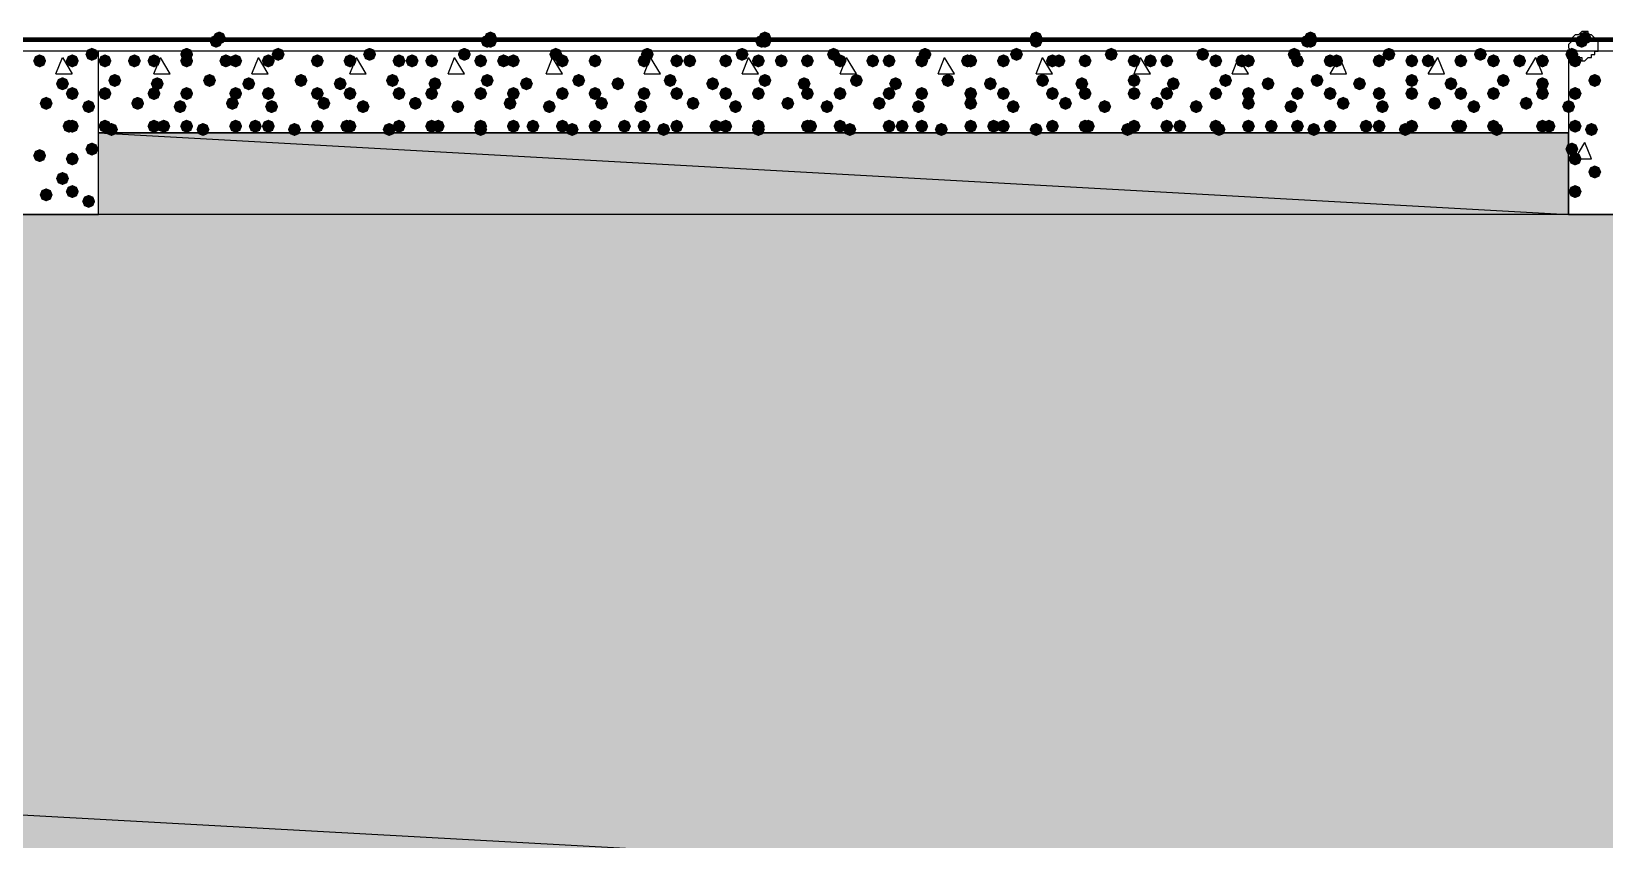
# Model space of a CAD drawing. Header units: millimetres. Extents: x 0 to 420, y 0 to 297.
# Drawn here: x 174.86 to 195.24, y 217.71 to 228.18 of the extents above; entities that cross this region are included whole.
import ezdxf

# ---------------------------------------------------------------- set-up
doc = ezdxf.new("R2010")
doc.units = ezdxf.units.MM
doc.layers.get('0').update_dxf_attribs({"linetype": 'CONTINUOUS'})

msp = doc.modelspace()

# ---------------------------------------------------------------- hatches: boundary and pattern name
at = {"true_color": 0x0000fe}
for points in [[(177.334333, 228.049667), (177.309463, 227.989871), (177.249667, 227.965), (177.189871, 227.989871), (177.165, 228.049667), (177.189871, 228.109462), (177.249667, 228.134333), (177.309462, 228.109463)], [(177.334333, 228.049667), (177.309463, 227.989871), (177.249667, 227.965), (177.189871, 227.989871), (177.165, 228.049667), (177.189871, 228.109462), (177.249667, 228.134333), (177.309462, 228.109463)], [(177.334333, 228.049667), (177.309463, 227.989871), (177.249667, 227.965), (177.189871, 227.989871), (177.165, 228.049667), (177.189871, 228.109462), (177.249667, 228.134333), (177.309462, 228.109463)], [(177.376667, 228.092), (177.351796, 228.032204), (177.292, 228.007333), (177.232204, 228.032204), (177.207333, 228.092), (177.232204, 228.151796), (177.292, 228.176667), (177.351796, 228.151796)], [(180.848, 228.049667), (180.823129, 227.989871), (180.763333, 227.965), (180.703537, 227.989871), (180.678667, 228.049667), (180.703537, 228.109462), (180.763333, 228.134333), (180.823129, 228.109463)], [(180.890333, 228.092), (180.865462, 228.032204), (180.805667, 228.007333), (180.745871, 228.032204), (180.721, 228.092), (180.745871, 228.151796), (180.805667, 228.176667), (180.865462, 228.151796)], [(180.890333, 228.049667), (180.865462, 227.989871), (180.805667, 227.965), (180.745871, 227.989871), (180.721, 228.049667), (180.745871, 228.109462), (180.805667, 228.134333), (180.865462, 228.109463)], [(180.890333, 228.049667), (180.865462, 227.989871), (180.805667, 227.965), (180.745871, 227.989871), (180.721, 228.049667), (180.745871, 228.109462), (180.805667, 228.134333), (180.865462, 228.109463)], [(184.404, 228.049667), (184.379129, 227.989871), (184.319333, 227.965), (184.259538, 227.989871), (184.234667, 228.049667), (184.259537, 228.109462), (184.319333, 228.134333), (184.379129, 228.109463)], [(184.404, 228.049667), (184.379129, 227.989871), (184.319333, 227.965), (184.259538, 227.989871), (184.234667, 228.049667), (184.259537, 228.109462), (184.319333, 228.134333), (184.379129, 228.109463)], [(184.446333, 228.092), (184.421462, 228.032204), (184.361667, 228.007333), (184.301871, 228.032204), (184.277, 228.092), (184.301871, 228.151796), (184.361667, 228.176667), (184.421462, 228.151796)], [(184.446333, 228.049667), (184.421462, 227.989871), (184.361667, 227.965), (184.301871, 227.989871), (184.277, 228.049667), (184.301871, 228.109462), (184.361667, 228.134333), (184.421462, 228.109463)], [(187.96, 228.092), (187.935129, 228.032204), (187.875333, 228.007333), (187.815538, 228.032204), (187.790667, 228.092), (187.815537, 228.151796), (187.875333, 228.176667), (187.935129, 228.151796)], [(187.96, 228.049667), (187.935129, 227.989871), (187.875333, 227.965), (187.815538, 227.989871), (187.790667, 228.049667), (187.815537, 228.109462), (187.875333, 228.134333), (187.935129, 228.109463)], [(187.96, 228.049667), (187.935129, 227.989871), (187.875333, 227.965), (187.815538, 227.989871), (187.790667, 228.049667), (187.815537, 228.109462), (187.875333, 228.134333), (187.935129, 228.109463)], [(187.96, 228.049667), (187.935129, 227.989871), (187.875333, 227.965), (187.815538, 227.989871), (187.790667, 228.049667), (187.815537, 228.109462), (187.875333, 228.134333), (187.935129, 228.109463)], [(191.473667, 228.049667), (191.448796, 227.989871), (191.389, 227.965), (191.329204, 227.989871), (191.304333, 228.049667), (191.329204, 228.109462), (191.389, 228.134333), (191.448796, 228.109463)], [(191.473667, 228.049667), (191.448796, 227.989871), (191.389, 227.965), (191.329204, 227.989871), (191.304333, 228.049667), (191.329204, 228.109462), (191.389, 228.134333), (191.448796, 228.109463)], [(191.516, 228.092), (191.491129, 228.032204), (191.431333, 228.007333), (191.371538, 228.032204), (191.346667, 228.092), (191.371537, 228.151796), (191.431333, 228.176667), (191.491129, 228.151796)], [(191.516, 228.049667), (191.491129, 227.989871), (191.431333, 227.965), (191.371538, 227.989871), (191.346667, 228.049667), (191.371537, 228.109462), (191.431333, 228.134333), (191.491129, 228.109463)], [(195.029667, 228.049667), (195.004796, 227.989871), (194.945, 227.965), (194.885204, 227.989871), (194.860333, 228.049667), (194.885204, 228.109462), (194.945, 228.134333), (195.004796, 228.109463)], [(195.029667, 228.049667), (195.004796, 227.989871), (194.945, 227.965), (194.885204, 227.989871), (194.860333, 228.049667), (194.885204, 228.109462), (194.945, 228.134333), (195.004796, 228.109463)], [(195.029667, 228.049667), (195.004796, 227.989871), (194.945, 227.965), (194.885204, 227.989871), (194.860333, 228.049667), (194.885204, 228.109462), (194.945, 228.134333), (195.004796, 228.109463)], [(195.072, 228.092), (195.047129, 228.032204), (194.987333, 228.007333), (194.927538, 228.032204), (194.902667, 228.092), (194.927537, 228.151796), (194.987333, 228.176667), (195.047129, 228.151796)]]:
    msp.add_hatch(color=0, dxfattribs=at).paths.add_polyline_path(points, flags=0)
at = {"true_color": 0x000007}
h = msp.add_hatch(color=0, dxfattribs=at)
h.paths.add_polyline_path([(32.215667, 228.049667), (380.661333, 228.049667)], flags=0)
h.paths.add_polyline_path([(380.661333, 228.049667), (32.215667, 228.049667)], flags=0)
for points in [[(175.725667, 227.880333), (175.700796, 227.820537), (175.641, 227.795667), (175.581204, 227.820537), (175.556333, 227.880333), (175.581204, 227.940129), (175.641, 227.965), (175.700796, 227.940129)], [(194.902667, 227.880333), (194.877796, 227.820537), (194.818, 227.795667), (194.758204, 227.820537), (194.733333, 227.880333), (194.758204, 227.940129), (194.818, 227.965), (194.877796, 227.940129)], [(175.048333, 227.795667), (175.023462, 227.735871), (174.963667, 227.711), (174.903871, 227.735871), (174.879, 227.795667), (174.903871, 227.855462), (174.963667, 227.880333), (175.023462, 227.855463)], [(175.471667, 227.795667), (175.446796, 227.735871), (175.387, 227.711), (175.327204, 227.735871), (175.302333, 227.795667), (175.327204, 227.855462), (175.387, 227.880333), (175.446796, 227.855463)], [(194.945, 227.795667), (194.920129, 227.735871), (194.860333, 227.711), (194.800538, 227.735871), (194.775667, 227.795667), (194.800537, 227.855462), (194.860333, 227.880333), (194.920129, 227.855463)], [(175.344667, 227.499333), (175.319796, 227.439537), (175.26, 227.414667), (175.200204, 227.439537), (175.175333, 227.499333), (175.200204, 227.559129), (175.26, 227.584), (175.319796, 227.559129)], [(195.199, 227.541667), (195.174129, 227.481871), (195.114333, 227.457), (195.054538, 227.481871), (195.029667, 227.541667), (195.054537, 227.601462), (195.114333, 227.626333), (195.174129, 227.601463)], [(175.133, 227.245333), (175.108129, 227.185537), (175.048333, 227.160667), (174.988538, 227.185537), (174.963667, 227.245333), (174.988537, 227.305129), (175.048333, 227.33), (175.108129, 227.305129)], [(175.471667, 227.372333), (175.446796, 227.312537), (175.387, 227.287667), (175.327204, 227.312537), (175.302333, 227.372333), (175.327204, 227.432129), (175.387, 227.457), (175.446796, 227.432129)], [(175.683333, 227.203), (175.658462, 227.143204), (175.598667, 227.118333), (175.538871, 227.143204), (175.514, 227.203), (175.538871, 227.262796), (175.598667, 227.287667), (175.658462, 227.262796)], [(194.945, 227.372333), (194.920129, 227.312537), (194.860333, 227.287667), (194.800538, 227.312537), (194.775667, 227.372333), (194.800537, 227.432129), (194.860333, 227.457), (194.920129, 227.432129)], [(175.429333, 226.949), (175.404462, 226.889204), (175.344667, 226.864333), (175.284871, 226.889204), (175.26, 226.949), (175.284871, 227.008796), (175.344667, 227.033667), (175.404462, 227.008796)], [(175.471667, 226.949), (175.446796, 226.889204), (175.387, 226.864333), (175.327204, 226.889204), (175.302333, 226.949), (175.327204, 227.008796), (175.387, 227.033667), (175.446796, 227.008796)], [(194.945, 226.949), (194.920129, 226.889204), (194.860333, 226.864333), (194.800538, 226.889204), (194.775667, 226.949), (194.800537, 227.008796), (194.860333, 227.033667), (194.920129, 227.008796)], [(195.156667, 226.906667), (195.131796, 226.846871), (195.072, 226.822), (195.012204, 226.846871), (194.987333, 226.906667), (195.012204, 226.966462), (195.072, 226.991333), (195.131796, 226.966463)], [(175.725667, 226.652667), (175.700796, 226.592871), (175.641, 226.568), (175.581204, 226.592871), (175.556333, 226.652667), (175.581204, 226.712462), (175.641, 226.737333), (175.700796, 226.712463)], [(194.902667, 226.652667), (194.877796, 226.592871), (194.818, 226.568), (194.758204, 226.592871), (194.733333, 226.652667), (194.758204, 226.712462), (194.818, 226.737333), (194.877796, 226.712463)], [(175.048333, 226.568), (175.023462, 226.508204), (174.963667, 226.483333), (174.903871, 226.508204), (174.879, 226.568), (174.903871, 226.627796), (174.963667, 226.652667), (175.023462, 226.627796)], [(175.471667, 226.525667), (175.446796, 226.465871), (175.387, 226.441), (175.327204, 226.465871), (175.302333, 226.525667), (175.327204, 226.585462), (175.387, 226.610333), (175.446796, 226.585463)], [(194.945, 226.525667), (194.920129, 226.465871), (194.860333, 226.441), (194.800538, 226.465871), (194.775667, 226.525667), (194.800537, 226.585462), (194.860333, 226.610333), (194.920129, 226.585463)], [(175.344667, 226.271667), (175.319796, 226.211871), (175.26, 226.187), (175.200204, 226.211871), (175.175333, 226.271667), (175.200204, 226.331462), (175.26, 226.356333), (175.319796, 226.331463)], [(195.199, 226.356333), (195.174129, 226.296537), (195.114333, 226.271667), (195.054538, 226.296537), (195.029667, 226.356333), (195.054537, 226.416129), (195.114333, 226.441), (195.174129, 226.416129)], [(175.133, 226.06), (175.108129, 226.000204), (175.048333, 225.975333), (174.988538, 226.000204), (174.963667, 226.06), (174.988537, 226.119796), (175.048333, 226.144667), (175.108129, 226.119796)], [(175.471667, 226.102333), (175.446796, 226.042537), (175.387, 226.017667), (175.327204, 226.042537), (175.302333, 226.102333), (175.327204, 226.162129), (175.387, 226.187), (175.446796, 226.162129)], [(175.683333, 225.975333), (175.658462, 225.915537), (175.598667, 225.890667), (175.538871, 225.915537), (175.514, 225.975333), (175.538871, 226.035129), (175.598667, 226.06), (175.658462, 226.035129)], [(194.945, 226.102333), (194.920129, 226.042537), (194.860333, 226.017667), (194.800538, 226.042537), (194.775667, 226.102333), (194.800537, 226.162129), (194.860333, 226.187), (194.920129, 226.162129)]]:
    msp.add_hatch(color=0, dxfattribs=at).paths.add_polyline_path(points, flags=0)
at = {"true_color": 0x000008}
for points in [[(176.953333, 227.880333), (176.928462, 227.820537), (176.868667, 227.795667), (176.808871, 227.820537), (176.784, 227.880333), (176.808871, 227.940129), (176.868667, 227.965), (176.928462, 227.940129)], [(178.138667, 227.880333), (178.113796, 227.820537), (178.054, 227.795667), (177.994204, 227.820537), (177.969333, 227.880333), (177.994204, 227.940129), (178.054, 227.965), (178.113796, 227.940129)], [(179.324, 227.880333), (179.299129, 227.820537), (179.239333, 227.795667), (179.179538, 227.820537), (179.154667, 227.880333), (179.179537, 227.940129), (179.239333, 227.965), (179.299129, 227.940129)], [(180.551667, 227.880333), (180.526796, 227.820537), (180.467, 227.795667), (180.407204, 227.820537), (180.382333, 227.880333), (180.407204, 227.940129), (180.467, 227.965), (180.526796, 227.940129)], [(181.737, 227.880333), (181.712129, 227.820537), (181.652333, 227.795667), (181.592537, 227.820537), (181.567667, 227.880333), (181.592537, 227.940129), (181.652333, 227.965), (181.712129, 227.940129)], [(182.922333, 227.880333), (182.897462, 227.820537), (182.837667, 227.795667), (182.777871, 227.820537), (182.753, 227.880333), (182.777871, 227.940129), (182.837667, 227.965), (182.897462, 227.940129)], [(184.15, 227.880333), (184.125129, 227.820537), (184.065333, 227.795667), (184.005538, 227.820537), (183.980667, 227.880333), (184.005537, 227.940129), (184.065333, 227.965), (184.125129, 227.940129)], [(185.335333, 227.880333), (185.310462, 227.820537), (185.250667, 227.795667), (185.190871, 227.820537), (185.166, 227.880333), (185.190871, 227.940129), (185.250667, 227.965), (185.310462, 227.940129)], [(186.520667, 227.880333), (186.495796, 227.820537), (186.436, 227.795667), (186.376204, 227.820537), (186.351333, 227.880333), (186.376204, 227.940129), (186.436, 227.965), (186.495796, 227.940129)], [(187.706, 227.880333), (187.681129, 227.820537), (187.621333, 227.795667), (187.561538, 227.820537), (187.536667, 227.880333), (187.561537, 227.940129), (187.621333, 227.965), (187.681129, 227.940129)], [(188.933667, 227.880333), (188.908796, 227.820537), (188.849, 227.795667), (188.789204, 227.820537), (188.764333, 227.880333), (188.789204, 227.940129), (188.849, 227.965), (188.908796, 227.940129)], [(190.119, 227.880333), (190.094129, 227.820537), (190.034333, 227.795667), (189.974538, 227.820537), (189.949667, 227.880333), (189.974537, 227.940129), (190.034333, 227.965), (190.094129, 227.940129)], [(191.304333, 227.880333), (191.279462, 227.820537), (191.219667, 227.795667), (191.159871, 227.820537), (191.135, 227.880333), (191.159871, 227.940129), (191.219667, 227.965), (191.279462, 227.940129)], [(192.532, 227.880333), (192.507129, 227.820537), (192.447333, 227.795667), (192.387538, 227.820537), (192.362667, 227.880333), (192.387537, 227.940129), (192.447333, 227.965), (192.507129, 227.940129)], [(193.717333, 227.880333), (193.692462, 227.820537), (193.632667, 227.795667), (193.572871, 227.820537), (193.548, 227.880333), (193.572871, 227.940129), (193.632667, 227.965), (193.692462, 227.940129)], [(175.895, 227.795667), (175.870129, 227.735871), (175.810333, 227.711), (175.750538, 227.735871), (175.725667, 227.795667), (175.750537, 227.855462), (175.810333, 227.880333), (175.870129, 227.855463)], [(176.276, 227.795667), (176.251129, 227.735871), (176.191333, 227.711), (176.131538, 227.735871), (176.106667, 227.795667), (176.131537, 227.855462), (176.191333, 227.880333), (176.251129, 227.855463)], [(176.53, 227.795667), (176.505129, 227.735871), (176.445333, 227.711), (176.385538, 227.735871), (176.360667, 227.795667), (176.385537, 227.855462), (176.445333, 227.880333), (176.505129, 227.855463)], [(176.953333, 227.795667), (176.928462, 227.735871), (176.868667, 227.711), (176.808871, 227.735871), (176.784, 227.795667), (176.808871, 227.855462), (176.868667, 227.880333), (176.928462, 227.855463)], [(177.461333, 227.795667), (177.436462, 227.735871), (177.376667, 227.711), (177.316871, 227.735871), (177.292, 227.795667), (177.316871, 227.855462), (177.376667, 227.880333), (177.436462, 227.855463)], [(177.588333, 227.795667), (177.563463, 227.735871), (177.503667, 227.711), (177.443871, 227.735871), (177.419, 227.795667), (177.443871, 227.855462), (177.503667, 227.880333), (177.563462, 227.855463)], [(178.011667, 227.795667), (177.986796, 227.735871), (177.927, 227.711), (177.867204, 227.735871), (177.842333, 227.795667), (177.867204, 227.855462), (177.927, 227.880333), (177.986796, 227.855463)], [(178.646667, 227.795667), (178.621796, 227.735871), (178.562, 227.711), (178.502204, 227.735871), (178.477333, 227.795667), (178.502204, 227.855462), (178.562, 227.880333), (178.621796, 227.855463)], [(178.646667, 227.795667), (178.621796, 227.735871), (178.562, 227.711), (178.502204, 227.735871), (178.477333, 227.795667), (178.502204, 227.855462), (178.562, 227.880333), (178.621796, 227.855463)], [(179.07, 227.795667), (179.045129, 227.735871), (178.985333, 227.711), (178.925538, 227.735871), (178.900667, 227.795667), (178.925537, 227.855462), (178.985333, 227.880333), (179.045129, 227.855463)], [(179.705, 227.795667), (179.680129, 227.735871), (179.620333, 227.711), (179.560538, 227.735871), (179.535667, 227.795667), (179.560537, 227.855462), (179.620333, 227.880333), (179.680129, 227.855463)], [(179.874333, 227.795667), (179.849463, 227.735871), (179.789667, 227.711), (179.729871, 227.735871), (179.705, 227.795667), (179.729871, 227.855462), (179.789667, 227.880333), (179.849462, 227.855463)], [(180.128333, 227.795667), (180.103462, 227.735871), (180.043667, 227.711), (179.983871, 227.735871), (179.959, 227.795667), (179.983871, 227.855462), (180.043667, 227.880333), (180.103462, 227.855463)], [(180.763333, 227.795667), (180.738463, 227.735871), (180.678667, 227.711), (180.618871, 227.735871), (180.594, 227.795667), (180.618871, 227.855462), (180.678667, 227.880333), (180.738462, 227.855463)], [(181.059667, 227.795667), (181.034796, 227.735871), (180.975, 227.711), (180.915204, 227.735871), (180.890333, 227.795667), (180.915204, 227.855462), (180.975, 227.880333), (181.034796, 227.855463)], [(181.186667, 227.795667), (181.161796, 227.735871), (181.102, 227.711), (181.042204, 227.735871), (181.017333, 227.795667), (181.042204, 227.855462), (181.102, 227.880333), (181.161796, 227.855463)], [(181.821667, 227.795667), (181.796796, 227.735871), (181.737, 227.711), (181.677204, 227.735871), (181.652333, 227.795667), (181.677204, 227.855462), (181.737, 227.880333), (181.796796, 227.855463)], [(182.245, 227.795667), (182.220129, 227.735871), (182.160333, 227.711), (182.100538, 227.735871), (182.075667, 227.795667), (182.100537, 227.855462), (182.160333, 227.880333), (182.220129, 227.855463)], [(182.245, 227.795667), (182.220129, 227.735871), (182.160333, 227.711), (182.100538, 227.735871), (182.075667, 227.795667), (182.100537, 227.855462), (182.160333, 227.880333), (182.220129, 227.855463)], [(182.88, 227.795667), (182.855129, 227.735871), (182.795333, 227.711), (182.735538, 227.735871), (182.710667, 227.795667), (182.735537, 227.855462), (182.795333, 227.880333), (182.855129, 227.855463)], [(183.303333, 227.795667), (183.278462, 227.735871), (183.218667, 227.711), (183.158871, 227.735871), (183.134, 227.795667), (183.158871, 227.855462), (183.218667, 227.880333), (183.278462, 227.855463)], [(183.472667, 227.795667), (183.447796, 227.735871), (183.388, 227.711), (183.328204, 227.735871), (183.303333, 227.795667), (183.328204, 227.855462), (183.388, 227.880333), (183.447796, 227.855463)], [(183.938333, 227.795667), (183.913462, 227.735871), (183.853667, 227.711), (183.793871, 227.735871), (183.769, 227.795667), (183.793871, 227.855462), (183.853667, 227.880333), (183.913462, 227.855463)], [(184.361667, 227.795667), (184.336796, 227.735871), (184.277, 227.711), (184.217204, 227.735871), (184.192333, 227.795667), (184.217204, 227.855462), (184.277, 227.880333), (184.336796, 227.855463)], [(184.658, 227.795667), (184.633129, 227.735871), (184.573333, 227.711), (184.513537, 227.735871), (184.488667, 227.795667), (184.513537, 227.855462), (184.573333, 227.880333), (184.633129, 227.855463)], [(184.996667, 227.795667), (184.971796, 227.735871), (184.912, 227.711), (184.852204, 227.735871), (184.827333, 227.795667), (184.852204, 227.855462), (184.912, 227.880333), (184.971796, 227.855463)], [(185.42, 227.795667), (185.395129, 227.735871), (185.335333, 227.711), (185.275538, 227.735871), (185.250667, 227.795667), (185.275537, 227.855462), (185.335333, 227.880333), (185.395129, 227.855463)], [(185.843333, 227.795667), (185.818463, 227.735871), (185.758667, 227.711), (185.698871, 227.735871), (185.674, 227.795667), (185.698871, 227.855462), (185.758667, 227.880333), (185.818462, 227.855463)], [(186.055, 227.795667), (186.030129, 227.735871), (185.970333, 227.711), (185.910538, 227.735871), (185.885667, 227.795667), (185.910537, 227.855462), (185.970333, 227.880333), (186.030129, 227.855463)], [(186.478333, 227.795667), (186.453463, 227.735871), (186.393667, 227.711), (186.333871, 227.735871), (186.309, 227.795667), (186.333871, 227.855462), (186.393667, 227.880333), (186.453462, 227.855463)], [(187.071, 227.795667), (187.046129, 227.735871), (186.986333, 227.711), (186.926538, 227.735871), (186.901667, 227.795667), (186.926537, 227.855462), (186.986333, 227.880333), (187.046129, 227.855463)], [(187.113333, 227.795667), (187.088462, 227.735871), (187.028667, 227.711), (186.968871, 227.735871), (186.944, 227.795667), (186.968871, 227.855462), (187.028667, 227.880333), (187.088462, 227.855463)], [(187.536667, 227.795667), (187.511796, 227.735871), (187.452, 227.711), (187.392204, 227.735871), (187.367333, 227.795667), (187.392204, 227.855462), (187.452, 227.880333), (187.511796, 227.855463)], [(188.171667, 227.795667), (188.146796, 227.735871), (188.087, 227.711), (188.027204, 227.735871), (188.002333, 227.795667), (188.027204, 227.855462), (188.087, 227.880333), (188.146796, 227.855463)], [(188.256333, 227.795667), (188.231462, 227.735871), (188.171667, 227.711), (188.111871, 227.735871), (188.087, 227.795667), (188.111871, 227.855462), (188.171667, 227.880333), (188.231462, 227.855463)], [(188.595, 227.795667), (188.570129, 227.735871), (188.510333, 227.711), (188.450538, 227.735871), (188.425667, 227.795667), (188.450537, 227.855462), (188.510333, 227.880333), (188.570129, 227.855463)], [(189.23, 227.795667), (189.205129, 227.735871), (189.145333, 227.711), (189.085538, 227.735871), (189.060667, 227.795667), (189.085537, 227.855462), (189.145333, 227.880333), (189.205129, 227.855463)], [(189.441667, 227.795667), (189.416796, 227.735871), (189.357, 227.711), (189.297204, 227.735871), (189.272333, 227.795667), (189.297204, 227.855462), (189.357, 227.880333), (189.416796, 227.855463)], [(189.653333, 227.795667), (189.628463, 227.735871), (189.568667, 227.711), (189.508871, 227.735871), (189.484, 227.795667), (189.508871, 227.855462), (189.568667, 227.880333), (189.628462, 227.855463)], [(190.288333, 227.795667), (190.263463, 227.735871), (190.203667, 227.711), (190.143871, 227.735871), (190.119, 227.795667), (190.143871, 227.855462), (190.203667, 227.880333), (190.263462, 227.855463)], [(190.627, 227.795667), (190.602129, 227.735871), (190.542333, 227.711), (190.482537, 227.735871), (190.457667, 227.795667), (190.482537, 227.855462), (190.542333, 227.880333), (190.602129, 227.855463)], [(190.711667, 227.795667), (190.686796, 227.735871), (190.627, 227.711), (190.567204, 227.735871), (190.542333, 227.795667), (190.567204, 227.855462), (190.627, 227.880333), (190.686796, 227.855463)], [(191.346667, 227.795667), (191.321796, 227.735871), (191.262, 227.711), (191.202204, 227.735871), (191.177333, 227.795667), (191.202204, 227.855462), (191.262, 227.880333), (191.321796, 227.855463)], [(191.77, 227.795667), (191.745129, 227.735871), (191.685333, 227.711), (191.625538, 227.735871), (191.600667, 227.795667), (191.625537, 227.855462), (191.685333, 227.880333), (191.745129, 227.855463)], [(191.854667, 227.795667), (191.829796, 227.735871), (191.77, 227.711), (191.710204, 227.735871), (191.685333, 227.795667), (191.710204, 227.855462), (191.77, 227.880333), (191.829796, 227.855463)], [(192.405, 227.795667), (192.380129, 227.735871), (192.320333, 227.711), (192.260538, 227.735871), (192.235667, 227.795667), (192.260537, 227.855462), (192.320333, 227.880333), (192.380129, 227.855463)], [(192.828333, 227.795667), (192.803462, 227.735871), (192.743667, 227.711), (192.683871, 227.735871), (192.659, 227.795667), (192.683871, 227.855462), (192.743667, 227.880333), (192.803462, 227.855463)], [(193.04, 227.795667), (193.015129, 227.735871), (192.955333, 227.711), (192.895538, 227.735871), (192.870667, 227.795667), (192.895537, 227.855462), (192.955333, 227.880333), (193.015129, 227.855463)], [(193.463333, 227.795667), (193.438462, 227.735871), (193.378667, 227.711), (193.318871, 227.735871), (193.294, 227.795667), (193.318871, 227.855462), (193.378667, 227.880333), (193.438462, 227.855463)], [(193.886667, 227.795667), (193.861796, 227.735871), (193.802, 227.711), (193.742204, 227.735871), (193.717333, 227.795667), (193.742204, 227.855462), (193.802, 227.880333), (193.861796, 227.855463)], [(194.225333, 227.795667), (194.200462, 227.735871), (194.140667, 227.711), (194.080871, 227.735871), (194.056, 227.795667), (194.080871, 227.855462), (194.140667, 227.880333), (194.200462, 227.855463)], [(194.521667, 227.795667), (194.496796, 227.735871), (194.437, 227.711), (194.377204, 227.735871), (194.352333, 227.795667), (194.377204, 227.855462), (194.437, 227.880333), (194.496796, 227.855463)], [(176.022, 227.541667), (175.997129, 227.481871), (175.937333, 227.457), (175.877537, 227.481871), (175.852667, 227.541667), (175.877537, 227.601462), (175.937333, 227.626333), (175.997129, 227.601463)], [(176.572333, 227.499333), (176.547462, 227.439537), (176.487667, 227.414667), (176.427871, 227.439537), (176.403, 227.499333), (176.427871, 227.559129), (176.487667, 227.584), (176.547462, 227.559129)], [(177.249667, 227.541667), (177.224796, 227.481871), (177.165, 227.457), (177.105204, 227.481871), (177.080333, 227.541667), (177.105204, 227.601462), (177.165, 227.626333), (177.224796, 227.601463)], [(177.757667, 227.499333), (177.732796, 227.439537), (177.673, 227.414667), (177.613204, 227.439537), (177.588333, 227.499333), (177.613204, 227.559129), (177.673, 227.584), (177.732796, 227.559129)], [(178.435, 227.541667), (178.410129, 227.481871), (178.350333, 227.457), (178.290538, 227.481871), (178.265667, 227.541667), (178.290537, 227.601462), (178.350333, 227.626333), (178.410129, 227.601463)], [(178.943, 227.499333), (178.918129, 227.439537), (178.858333, 227.414667), (178.798538, 227.439537), (178.773667, 227.499333), (178.798537, 227.559129), (178.858333, 227.584), (178.918129, 227.559129)], [(179.620333, 227.541667), (179.595462, 227.481871), (179.535667, 227.457), (179.475871, 227.481871), (179.451, 227.541667), (179.475871, 227.601462), (179.535667, 227.626333), (179.595462, 227.601463)], [(180.170667, 227.499333), (180.145796, 227.439537), (180.086, 227.414667), (180.026204, 227.439537), (180.001333, 227.499333), (180.026204, 227.559129), (180.086, 227.584), (180.145796, 227.559129)], [(180.848, 227.541667), (180.823129, 227.481871), (180.763333, 227.457), (180.703537, 227.481871), (180.678667, 227.541667), (180.703537, 227.601462), (180.763333, 227.626333), (180.823129, 227.601463)], [(181.356, 227.499333), (181.331129, 227.439537), (181.271333, 227.414667), (181.211538, 227.439537), (181.186667, 227.499333), (181.211537, 227.559129), (181.271333, 227.584), (181.331129, 227.559129)], [(182.033333, 227.541667), (182.008463, 227.481871), (181.948667, 227.457), (181.888871, 227.481871), (181.864, 227.541667), (181.888871, 227.601462), (181.948667, 227.626333), (182.008462, 227.601463)], [(182.541333, 227.499333), (182.516462, 227.439537), (182.456667, 227.414667), (182.396871, 227.439537), (182.372, 227.499333), (182.396871, 227.559129), (182.456667, 227.584), (182.516462, 227.559129)], [(183.218667, 227.541667), (183.193796, 227.481871), (183.134, 227.457), (183.074204, 227.481871), (183.049333, 227.541667), (183.074204, 227.601462), (183.134, 227.626333), (183.193796, 227.601463)], [(183.769, 227.499333), (183.744129, 227.439537), (183.684333, 227.414667), (183.624538, 227.439537), (183.599667, 227.499333), (183.624537, 227.559129), (183.684333, 227.584), (183.744129, 227.559129)], [(184.446333, 227.541667), (184.421462, 227.481871), (184.361667, 227.457), (184.301871, 227.481871), (184.277, 227.541667), (184.301871, 227.601462), (184.361667, 227.626333), (184.421462, 227.601463)], [(184.954333, 227.499333), (184.929463, 227.439537), (184.869667, 227.414667), (184.809871, 227.439537), (184.785, 227.499333), (184.809871, 227.559129), (184.869667, 227.584), (184.929462, 227.559129)], [(185.631667, 227.541667), (185.606796, 227.481871), (185.547, 227.457), (185.487204, 227.481871), (185.462333, 227.541667), (185.487204, 227.601462), (185.547, 227.626333), (185.606796, 227.601463)], [(186.139667, 227.499333), (186.114796, 227.439537), (186.055, 227.414667), (185.995204, 227.439537), (185.970333, 227.499333), (185.995204, 227.559129), (186.055, 227.584), (186.114796, 227.559129)], [(186.817, 227.541667), (186.792129, 227.481871), (186.732333, 227.457), (186.672537, 227.481871), (186.647667, 227.541667), (186.672537, 227.601462), (186.732333, 227.626333), (186.792129, 227.601463)], [(187.367333, 227.499333), (187.342462, 227.439537), (187.282667, 227.414667), (187.222871, 227.439537), (187.198, 227.499333), (187.222871, 227.559129), (187.282667, 227.584), (187.342462, 227.559129)], [(188.044667, 227.541667), (188.019796, 227.481871), (187.96, 227.457), (187.900204, 227.481871), (187.875333, 227.541667), (187.900204, 227.601462), (187.96, 227.626333), (188.019796, 227.601463)], [(188.552667, 227.499333), (188.527796, 227.439537), (188.468, 227.414667), (188.408204, 227.439537), (188.383333, 227.499333), (188.408204, 227.559129), (188.468, 227.584), (188.527796, 227.559129)], [(189.23, 227.541667), (189.205129, 227.481871), (189.145333, 227.457), (189.085538, 227.481871), (189.060667, 227.541667), (189.085537, 227.601462), (189.145333, 227.626333), (189.205129, 227.601463)], [(189.738, 227.499333), (189.713129, 227.439537), (189.653333, 227.414667), (189.593538, 227.439537), (189.568667, 227.499333), (189.593537, 227.559129), (189.653333, 227.584), (189.713129, 227.559129)], [(190.415333, 227.541667), (190.390462, 227.481871), (190.330667, 227.457), (190.270871, 227.481871), (190.246, 227.541667), (190.270871, 227.601462), (190.330667, 227.626333), (190.390462, 227.601463)], [(190.965667, 227.499333), (190.940796, 227.439537), (190.881, 227.414667), (190.821204, 227.439537), (190.796333, 227.499333), (190.821204, 227.559129), (190.881, 227.584), (190.940796, 227.559129)], [(191.600667, 227.541667), (191.575796, 227.481871), (191.516, 227.457), (191.456204, 227.481871), (191.431333, 227.541667), (191.456204, 227.601462), (191.516, 227.626333), (191.575796, 227.601463)], [(192.151, 227.499333), (192.126129, 227.439537), (192.066333, 227.414667), (192.006538, 227.439537), (191.981667, 227.499333), (192.006537, 227.559129), (192.066333, 227.584), (192.126129, 227.559129)], [(192.828333, 227.541667), (192.803462, 227.481871), (192.743667, 227.457), (192.683871, 227.481871), (192.659, 227.541667), (192.683871, 227.601462), (192.743667, 227.626333), (192.803462, 227.601463)], [(193.336333, 227.499333), (193.311462, 227.439537), (193.251667, 227.414667), (193.191871, 227.439537), (193.167, 227.499333), (193.191871, 227.559129), (193.251667, 227.584), (193.311462, 227.559129)], [(194.013667, 227.541667), (193.988796, 227.481871), (193.929, 227.457), (193.869204, 227.481871), (193.844333, 227.541667), (193.869204, 227.601462), (193.929, 227.626333), (193.988796, 227.601463)], [(194.521667, 227.499333), (194.496796, 227.439537), (194.437, 227.414667), (194.377204, 227.439537), (194.352333, 227.499333), (194.377204, 227.559129), (194.437, 227.584), (194.496796, 227.559129)], [(175.895, 227.372333), (175.870129, 227.312537), (175.810333, 227.287667), (175.750538, 227.312537), (175.725667, 227.372333), (175.750537, 227.432129), (175.810333, 227.457), (175.870129, 227.432129)], [(176.318333, 227.245333), (176.293462, 227.185537), (176.233667, 227.160667), (176.173871, 227.185537), (176.149, 227.245333), (176.173871, 227.305129), (176.233667, 227.33), (176.293462, 227.305129)], [(176.53, 227.372333), (176.505129, 227.312537), (176.445333, 227.287667), (176.385538, 227.312537), (176.360667, 227.372333), (176.385537, 227.432129), (176.445333, 227.457), (176.505129, 227.432129)], [(176.868667, 227.203), (176.843796, 227.143204), (176.784, 227.118333), (176.724204, 227.143204), (176.699333, 227.203), (176.724204, 227.262796), (176.784, 227.287667), (176.843796, 227.262796)], [(176.953333, 227.372333), (176.928462, 227.312537), (176.868667, 227.287667), (176.808871, 227.312537), (176.784, 227.372333), (176.808871, 227.432129), (176.868667, 227.457), (176.928462, 227.432129)], [(177.546, 227.245333), (177.521129, 227.185537), (177.461333, 227.160667), (177.401538, 227.185537), (177.376667, 227.245333), (177.401537, 227.305129), (177.461333, 227.33), (177.521129, 227.305129)], [(177.588333, 227.372333), (177.563463, 227.312537), (177.503667, 227.287667), (177.443871, 227.312537), (177.419, 227.372333), (177.443871, 227.432129), (177.503667, 227.457), (177.563462, 227.432129)], [(178.011667, 227.372333), (177.986796, 227.312537), (177.927, 227.287667), (177.867204, 227.312537), (177.842333, 227.372333), (177.867204, 227.432129), (177.927, 227.457), (177.986796, 227.432129)], [(178.054, 227.203), (178.029129, 227.143204), (177.969333, 227.118333), (177.909538, 227.143204), (177.884667, 227.203), (177.909537, 227.262796), (177.969333, 227.287667), (178.029129, 227.262796)], [(178.646667, 227.372333), (178.621796, 227.312537), (178.562, 227.287667), (178.502204, 227.312537), (178.477333, 227.372333), (178.502204, 227.432129), (178.562, 227.457), (178.621796, 227.432129)], [(178.731333, 227.245333), (178.706462, 227.185537), (178.646667, 227.160667), (178.586871, 227.185537), (178.562, 227.245333), (178.586871, 227.305129), (178.646667, 227.33), (178.706462, 227.305129)], [(179.07, 227.372333), (179.045129, 227.312537), (178.985333, 227.287667), (178.925538, 227.312537), (178.900667, 227.372333), (178.925537, 227.432129), (178.985333, 227.457), (179.045129, 227.432129)], [(179.239333, 227.203), (179.214463, 227.143204), (179.154667, 227.118333), (179.094871, 227.143204), (179.07, 227.203), (179.094871, 227.262796), (179.154667, 227.287667), (179.214462, 227.262796)], [(179.705, 227.372333), (179.680129, 227.312537), (179.620333, 227.287667), (179.560538, 227.312537), (179.535667, 227.372333), (179.560537, 227.432129), (179.620333, 227.457), (179.680129, 227.432129)], [(179.916667, 227.245333), (179.891796, 227.185537), (179.832, 227.160667), (179.772204, 227.185537), (179.747333, 227.245333), (179.772204, 227.305129), (179.832, 227.33), (179.891796, 227.305129)], [(180.128333, 227.372333), (180.103462, 227.312537), (180.043667, 227.287667), (179.983871, 227.312537), (179.959, 227.372333), (179.983871, 227.432129), (180.043667, 227.457), (180.103462, 227.432129)], [(180.467, 227.203), (180.442129, 227.143204), (180.382333, 227.118333), (180.322538, 227.143204), (180.297667, 227.203), (180.322537, 227.262796), (180.382333, 227.287667), (180.442129, 227.262796)], [(180.763333, 227.372333), (180.738463, 227.312537), (180.678667, 227.287667), (180.618871, 227.312537), (180.594, 227.372333), (180.618871, 227.432129), (180.678667, 227.457), (180.738462, 227.432129)], [(181.144333, 227.245333), (181.119463, 227.185537), (181.059667, 227.160667), (180.999871, 227.185537), (180.975, 227.245333), (180.999871, 227.305129), (181.059667, 227.33), (181.119462, 227.305129)], [(181.186667, 227.372333), (181.161796, 227.312537), (181.102, 227.287667), (181.042204, 227.312537), (181.017333, 227.372333), (181.042204, 227.432129), (181.102, 227.457), (181.161796, 227.432129)], [(181.652333, 227.203), (181.627462, 227.143204), (181.567667, 227.118333), (181.507871, 227.143204), (181.483, 227.203), (181.507871, 227.262796), (181.567667, 227.287667), (181.627462, 227.262796)], [(181.821667, 227.372333), (181.796796, 227.312537), (181.737, 227.287667), (181.677204, 227.312537), (181.652333, 227.372333), (181.677204, 227.432129), (181.737, 227.457), (181.796796, 227.432129)], [(182.245, 227.372333), (182.220129, 227.312537), (182.160333, 227.287667), (182.100538, 227.312537), (182.075667, 227.372333), (182.100537, 227.432129), (182.160333, 227.457), (182.220129, 227.432129)], [(182.329667, 227.245333), (182.304796, 227.185537), (182.245, 227.160667), (182.185204, 227.185537), (182.160333, 227.245333), (182.185204, 227.305129), (182.245, 227.33), (182.304796, 227.305129)], [(182.837667, 227.203), (182.812796, 227.143204), (182.753, 227.118333), (182.693204, 227.143204), (182.668333, 227.203), (182.693204, 227.262796), (182.753, 227.287667), (182.812796, 227.262796)], [(182.88, 227.372333), (182.855129, 227.312537), (182.795333, 227.287667), (182.735538, 227.312537), (182.710667, 227.372333), (182.735537, 227.432129), (182.795333, 227.457), (182.855129, 227.432129)], [(183.303333, 227.372333), (183.278462, 227.312537), (183.218667, 227.287667), (183.158871, 227.312537), (183.134, 227.372333), (183.158871, 227.432129), (183.218667, 227.457), (183.278462, 227.432129)], [(183.515, 227.245333), (183.490129, 227.185537), (183.430333, 227.160667), (183.370538, 227.185537), (183.345667, 227.245333), (183.370537, 227.305129), (183.430333, 227.33), (183.490129, 227.305129)], [(183.938333, 227.372333), (183.913462, 227.312537), (183.853667, 227.287667), (183.793871, 227.312537), (183.769, 227.372333), (183.793871, 227.432129), (183.853667, 227.457), (183.913462, 227.432129)], [(184.065333, 227.203), (184.040462, 227.143204), (183.980667, 227.118333), (183.920871, 227.143204), (183.896, 227.203), (183.920871, 227.262796), (183.980667, 227.287667), (184.040462, 227.262796)], [(184.361667, 227.372333), (184.336796, 227.312537), (184.277, 227.287667), (184.217204, 227.312537), (184.192333, 227.372333), (184.217204, 227.432129), (184.277, 227.457), (184.336796, 227.432129)], [(184.742667, 227.245333), (184.717796, 227.185537), (184.658, 227.160667), (184.598204, 227.185537), (184.573333, 227.245333), (184.598204, 227.305129), (184.658, 227.33), (184.717796, 227.305129)], [(184.996667, 227.372333), (184.971796, 227.312537), (184.912, 227.287667), (184.852204, 227.312537), (184.827333, 227.372333), (184.852204, 227.432129), (184.912, 227.457), (184.971796, 227.432129)], [(185.250667, 227.203), (185.225796, 227.143204), (185.166, 227.118333), (185.106204, 227.143204), (185.081333, 227.203), (185.106204, 227.262796), (185.166, 227.287667), (185.225796, 227.262796)], [(185.42, 227.372333), (185.395129, 227.312537), (185.335333, 227.287667), (185.275538, 227.312537), (185.250667, 227.372333), (185.275537, 227.432129), (185.335333, 227.457), (185.395129, 227.432129)], [(185.928, 227.245333), (185.903129, 227.185537), (185.843333, 227.160667), (185.783537, 227.185537), (185.758667, 227.245333), (185.783537, 227.305129), (185.843333, 227.33), (185.903129, 227.305129)], [(186.055, 227.372333), (186.030129, 227.312537), (185.970333, 227.287667), (185.910538, 227.312537), (185.885667, 227.372333), (185.910537, 227.432129), (185.970333, 227.457), (186.030129, 227.432129)], [(186.436, 227.203), (186.411129, 227.143204), (186.351333, 227.118333), (186.291538, 227.143204), (186.266667, 227.203), (186.291537, 227.262796), (186.351333, 227.287667), (186.411129, 227.262796)], [(186.478333, 227.372333), (186.453463, 227.312537), (186.393667, 227.287667), (186.333871, 227.312537), (186.309, 227.372333), (186.333871, 227.432129), (186.393667, 227.457), (186.453462, 227.432129)], [(187.113333, 227.372333), (187.088462, 227.312537), (187.028667, 227.287667), (186.968871, 227.312537), (186.944, 227.372333), (186.968871, 227.432129), (187.028667, 227.457), (187.088462, 227.432129)], [(187.113333, 227.245333), (187.088462, 227.185537), (187.028667, 227.160667), (186.968871, 227.185537), (186.944, 227.245333), (186.968871, 227.305129), (187.028667, 227.33), (187.088462, 227.305129)], [(187.536667, 227.372333), (187.511796, 227.312537), (187.452, 227.287667), (187.392204, 227.312537), (187.367333, 227.372333), (187.392204, 227.432129), (187.452, 227.457), (187.511796, 227.432129)], [(187.663667, 227.203), (187.638796, 227.143204), (187.579, 227.118333), (187.519204, 227.143204), (187.494333, 227.203), (187.519204, 227.262796), (187.579, 227.287667), (187.638796, 227.262796)], [(188.171667, 227.372333), (188.146796, 227.312537), (188.087, 227.287667), (188.027204, 227.312537), (188.002333, 227.372333), (188.027204, 227.432129), (188.087, 227.457), (188.146796, 227.432129)], [(188.341, 227.245333), (188.316129, 227.185537), (188.256333, 227.160667), (188.196538, 227.185537), (188.171667, 227.245333), (188.196537, 227.305129), (188.256333, 227.33), (188.316129, 227.305129)], [(188.595, 227.372333), (188.570129, 227.312537), (188.510333, 227.287667), (188.450538, 227.312537), (188.425667, 227.372333), (188.450537, 227.432129), (188.510333, 227.457), (188.570129, 227.432129)], [(188.849, 227.203), (188.824129, 227.143204), (188.764333, 227.118333), (188.704538, 227.143204), (188.679667, 227.203), (188.704537, 227.262796), (188.764333, 227.287667), (188.824129, 227.262796)], [(189.23, 227.372333), (189.205129, 227.312537), (189.145333, 227.287667), (189.085538, 227.312537), (189.060667, 227.372333), (189.085537, 227.432129), (189.145333, 227.457), (189.205129, 227.432129)], [(189.526333, 227.245333), (189.501462, 227.185537), (189.441667, 227.160667), (189.381871, 227.185537), (189.357, 227.245333), (189.381871, 227.305129), (189.441667, 227.33), (189.501462, 227.305129)], [(189.653333, 227.372333), (189.628463, 227.312537), (189.568667, 227.287667), (189.508871, 227.312537), (189.484, 227.372333), (189.508871, 227.432129), (189.568667, 227.457), (189.628462, 227.432129)], [(190.034333, 227.203), (190.009462, 227.143204), (189.949667, 227.118333), (189.889871, 227.143204), (189.865, 227.203), (189.889871, 227.262796), (189.949667, 227.287667), (190.009462, 227.262796)], [(190.288333, 227.372333), (190.263463, 227.312537), (190.203667, 227.287667), (190.143871, 227.312537), (190.119, 227.372333), (190.143871, 227.432129), (190.203667, 227.457), (190.263462, 227.432129)], [(190.711667, 227.372333), (190.686796, 227.312537), (190.627, 227.287667), (190.567204, 227.312537), (190.542333, 227.372333), (190.567204, 227.432129), (190.627, 227.457), (190.686796, 227.432129)], [(190.711667, 227.245333), (190.686796, 227.185537), (190.627, 227.160667), (190.567204, 227.185537), (190.542333, 227.245333), (190.567204, 227.305129), (190.627, 227.33), (190.686796, 227.305129)], [(191.262, 227.203), (191.237129, 227.143204), (191.177333, 227.118333), (191.117538, 227.143204), (191.092667, 227.203), (191.117537, 227.262796), (191.177333, 227.287667), (191.237129, 227.262796)], [(191.346667, 227.372333), (191.321796, 227.312537), (191.262, 227.287667), (191.202204, 227.312537), (191.177333, 227.372333), (191.202204, 227.432129), (191.262, 227.457), (191.321796, 227.432129)], [(191.77, 227.372333), (191.745129, 227.312537), (191.685333, 227.287667), (191.625538, 227.312537), (191.600667, 227.372333), (191.625537, 227.432129), (191.685333, 227.457), (191.745129, 227.432129)], [(191.939333, 227.245333), (191.914463, 227.185537), (191.854667, 227.160667), (191.794871, 227.185537), (191.77, 227.245333), (191.794871, 227.305129), (191.854667, 227.33), (191.914462, 227.305129)], [(192.405, 227.372333), (192.380129, 227.312537), (192.320333, 227.287667), (192.260538, 227.312537), (192.235667, 227.372333), (192.260537, 227.432129), (192.320333, 227.457), (192.380129, 227.432129)], [(192.447333, 227.203), (192.422462, 227.143204), (192.362667, 227.118333), (192.302871, 227.143204), (192.278, 227.203), (192.302871, 227.262796), (192.362667, 227.287667), (192.422462, 227.262796)], [(192.828333, 227.372333), (192.803462, 227.312537), (192.743667, 227.287667), (192.683871, 227.312537), (192.659, 227.372333), (192.683871, 227.432129), (192.743667, 227.457), (192.803462, 227.432129)], [(193.124667, 227.245333), (193.099796, 227.185537), (193.04, 227.160667), (192.980204, 227.185537), (192.955333, 227.245333), (192.980204, 227.305129), (193.04, 227.33), (193.099796, 227.305129)], [(193.463333, 227.372333), (193.438462, 227.312537), (193.378667, 227.287667), (193.318871, 227.312537), (193.294, 227.372333), (193.318871, 227.432129), (193.378667, 227.457), (193.438462, 227.432129)], [(193.632667, 227.203), (193.607796, 227.143204), (193.548, 227.118333), (193.488204, 227.143204), (193.463333, 227.203), (193.488204, 227.262796), (193.548, 227.287667), (193.607796, 227.262796)], [(193.886667, 227.372333), (193.861796, 227.312537), (193.802, 227.287667), (193.742204, 227.312537), (193.717333, 227.372333), (193.742204, 227.432129), (193.802, 227.457), (193.861796, 227.432129)], [(194.31, 227.245333), (194.285129, 227.185537), (194.225333, 227.160667), (194.165538, 227.185537), (194.140667, 227.245333), (194.165537, 227.305129), (194.225333, 227.33), (194.285129, 227.305129)], [(194.521667, 227.372333), (194.496796, 227.312537), (194.437, 227.287667), (194.377204, 227.312537), (194.352333, 227.372333), (194.377204, 227.432129), (194.437, 227.457), (194.496796, 227.432129)], [(194.860333, 227.203), (194.835462, 227.143204), (194.775667, 227.118333), (194.715871, 227.143204), (194.691, 227.203), (194.715871, 227.262796), (194.775667, 227.287667), (194.835462, 227.262796)], [(175.895, 226.949), (175.870129, 226.889204), (175.810333, 226.864333), (175.750538, 226.889204), (175.725667, 226.949), (175.750537, 227.008796), (175.810333, 227.033667), (175.870129, 227.008796)], [(175.979667, 226.906667), (175.954796, 226.846871), (175.895, 226.822), (175.835204, 226.846871), (175.810333, 226.906667), (175.835204, 226.966462), (175.895, 226.991333), (175.954796, 226.966463)], [(176.53, 226.949), (176.505129, 226.889204), (176.445333, 226.864333), (176.385538, 226.889204), (176.360667, 226.949), (176.385537, 227.008796), (176.445333, 227.033667), (176.505129, 227.008796)], [(176.657, 226.949), (176.632129, 226.889204), (176.572333, 226.864333), (176.512538, 226.889204), (176.487667, 226.949), (176.512537, 227.008796), (176.572333, 227.033667), (176.632129, 227.008796)], [(176.953333, 226.949), (176.928462, 226.889204), (176.868667, 226.864333), (176.808871, 226.889204), (176.784, 226.949), (176.808871, 227.008796), (176.868667, 227.033667), (176.928462, 227.008796)], [(177.165, 226.906667), (177.140129, 226.846871), (177.080333, 226.822), (177.020538, 226.846871), (176.995667, 226.906667), (177.020537, 226.966462), (177.080333, 226.991333), (177.140129, 226.966463)], [(177.588333, 226.949), (177.563463, 226.889204), (177.503667, 226.864333), (177.443871, 226.889204), (177.419, 226.949), (177.443871, 227.008796), (177.503667, 227.033667), (177.563462, 227.008796)], [(177.842333, 226.949), (177.817462, 226.889204), (177.757667, 226.864333), (177.697871, 226.889204), (177.673, 226.949), (177.697871, 227.008796), (177.757667, 227.033667), (177.817462, 227.008796)], [(178.011667, 226.949), (177.986796, 226.889204), (177.927, 226.864333), (177.867204, 226.889204), (177.842333, 226.949), (177.867204, 227.008796), (177.927, 227.033667), (177.986796, 227.008796)], [(178.350333, 226.906667), (178.325462, 226.846871), (178.265667, 226.822), (178.205871, 226.846871), (178.181, 226.906667), (178.205871, 226.966462), (178.265667, 226.991333), (178.325462, 226.966463)], [(178.646667, 226.949), (178.621796, 226.889204), (178.562, 226.864333), (178.502204, 226.889204), (178.477333, 226.949), (178.502204, 227.008796), (178.562, 227.033667), (178.621796, 227.008796)], [(179.027667, 226.949), (179.002796, 226.889204), (178.943, 226.864333), (178.883204, 226.889204), (178.858333, 226.949), (178.883204, 227.008796), (178.943, 227.033667), (179.002796, 227.008796)], [(179.07, 226.949), (179.045129, 226.889204), (178.985333, 226.864333), (178.925538, 226.889204), (178.900667, 226.949), (178.925537, 227.008796), (178.985333, 227.033667), (179.045129, 227.008796)], [(179.578, 226.906667), (179.553129, 226.846871), (179.493333, 226.822), (179.433538, 226.846871), (179.408667, 226.906667), (179.433537, 226.966462), (179.493333, 226.991333), (179.553129, 226.966463)], [(179.705, 226.949), (179.680129, 226.889204), (179.620333, 226.864333), (179.560538, 226.889204), (179.535667, 226.949), (179.560537, 227.008796), (179.620333, 227.033667), (179.680129, 227.008796)], [(180.128333, 226.949), (180.103462, 226.889204), (180.043667, 226.864333), (179.983871, 226.889204), (179.959, 226.949), (179.983871, 227.008796), (180.043667, 227.033667), (180.103462, 227.008796)], [(180.213, 226.949), (180.188129, 226.889204), (180.128333, 226.864333), (180.068537, 226.889204), (180.043667, 226.949), (180.068537, 227.008796), (180.128333, 227.033667), (180.188129, 227.008796)], [(180.763333, 226.949), (180.738463, 226.889204), (180.678667, 226.864333), (180.618871, 226.889204), (180.594, 226.949), (180.618871, 227.008796), (180.678667, 227.033667), (180.738462, 227.008796)], [(180.763333, 226.906667), (180.738463, 226.846871), (180.678667, 226.822), (180.618871, 226.846871), (180.594, 226.906667), (180.618871, 226.966462), (180.678667, 226.991333), (180.738462, 226.966463)], [(181.186667, 226.949), (181.161796, 226.889204), (181.102, 226.864333), (181.042204, 226.889204), (181.017333, 226.949), (181.042204, 227.008796), (181.102, 227.033667), (181.161796, 227.008796)], [(181.440667, 226.949), (181.415796, 226.889204), (181.356, 226.864333), (181.296204, 226.889204), (181.271333, 226.949), (181.296204, 227.008796), (181.356, 227.033667), (181.415796, 227.008796)], [(181.821667, 226.949), (181.796796, 226.889204), (181.737, 226.864333), (181.677204, 226.889204), (181.652333, 226.949), (181.677204, 227.008796), (181.737, 227.033667), (181.796796, 227.008796)], [(181.948667, 226.906667), (181.923796, 226.846871), (181.864, 226.822), (181.804204, 226.846871), (181.779333, 226.906667), (181.804204, 226.966462), (181.864, 226.991333), (181.923796, 226.966463)], [(182.245, 226.949), (182.220129, 226.889204), (182.160333, 226.864333), (182.100538, 226.889204), (182.075667, 226.949), (182.100537, 227.008796), (182.160333, 227.033667), (182.220129, 227.008796)], [(182.626, 226.949), (182.601129, 226.889204), (182.541333, 226.864333), (182.481538, 226.889204), (182.456667, 226.949), (182.481537, 227.008796), (182.541333, 227.033667), (182.601129, 227.008796)], [(182.88, 226.949), (182.855129, 226.889204), (182.795333, 226.864333), (182.735538, 226.889204), (182.710667, 226.949), (182.735537, 227.008796), (182.795333, 227.033667), (182.855129, 227.008796)], [(183.134, 226.906667), (183.109129, 226.846871), (183.049333, 226.822), (182.989538, 226.846871), (182.964667, 226.906667), (182.989537, 226.966462), (183.049333, 226.991333), (183.109129, 226.966463)], [(183.303333, 226.949), (183.278462, 226.889204), (183.218667, 226.864333), (183.158871, 226.889204), (183.134, 226.949), (183.158871, 227.008796), (183.218667, 227.033667), (183.278462, 227.008796)], [(183.811333, 226.949), (183.786462, 226.889204), (183.726667, 226.864333), (183.666871, 226.889204), (183.642, 226.949), (183.666871, 227.008796), (183.726667, 227.033667), (183.786462, 227.008796)], [(183.938333, 226.949), (183.913462, 226.889204), (183.853667, 226.864333), (183.793871, 226.889204), (183.769, 226.949), (183.793871, 227.008796), (183.853667, 227.033667), (183.913462, 227.008796)], [(184.361667, 226.949), (184.336796, 226.889204), (184.277, 226.864333), (184.217204, 226.889204), (184.192333, 226.949), (184.217204, 227.008796), (184.277, 227.033667), (184.336796, 227.008796)], [(184.361667, 226.906667), (184.336796, 226.846871), (184.277, 226.822), (184.217204, 226.846871), (184.192333, 226.906667), (184.217204, 226.966462), (184.277, 226.991333), (184.336796, 226.966463)], [(184.996667, 226.949), (184.971796, 226.889204), (184.912, 226.864333), (184.852204, 226.889204), (184.827333, 226.949), (184.852204, 227.008796), (184.912, 227.033667), (184.971796, 227.008796)], [(185.039, 226.949), (185.014129, 226.889204), (184.954333, 226.864333), (184.894538, 226.889204), (184.869667, 226.949), (184.894537, 227.008796), (184.954333, 227.033667), (185.014129, 227.008796)], [(185.42, 226.949), (185.395129, 226.889204), (185.335333, 226.864333), (185.275538, 226.889204), (185.250667, 226.949), (185.275537, 227.008796), (185.335333, 227.033667), (185.395129, 227.008796)], [(185.547, 226.906667), (185.522129, 226.846871), (185.462333, 226.822), (185.402537, 226.846871), (185.377667, 226.906667), (185.402537, 226.966462), (185.462333, 226.991333), (185.522129, 226.966463)], [(186.055, 226.949), (186.030129, 226.889204), (185.970333, 226.864333), (185.910538, 226.889204), (185.885667, 226.949), (185.910537, 227.008796), (185.970333, 227.033667), (186.030129, 227.008796)], [(186.224333, 226.949), (186.199462, 226.889204), (186.139667, 226.864333), (186.079871, 226.889204), (186.055, 226.949), (186.079871, 227.008796), (186.139667, 227.033667), (186.199462, 227.008796)], [(186.478333, 226.949), (186.453463, 226.889204), (186.393667, 226.864333), (186.333871, 226.889204), (186.309, 226.949), (186.333871, 227.008796), (186.393667, 227.033667), (186.453462, 227.008796)], [(186.732333, 226.906667), (186.707462, 226.846871), (186.647667, 226.822), (186.587871, 226.846871), (186.563, 226.906667), (186.587871, 226.966462), (186.647667, 226.991333), (186.707462, 226.966463)], [(187.113333, 226.949), (187.088462, 226.889204), (187.028667, 226.864333), (186.968871, 226.889204), (186.944, 226.949), (186.968871, 227.008796), (187.028667, 227.033667), (187.088462, 227.008796)], [(187.409667, 226.949), (187.384796, 226.889204), (187.325, 226.864333), (187.265204, 226.889204), (187.240333, 226.949), (187.265204, 227.008796), (187.325, 227.033667), (187.384796, 227.008796)], [(187.536667, 226.949), (187.511796, 226.889204), (187.452, 226.864333), (187.392204, 226.889204), (187.367333, 226.949), (187.392204, 227.008796), (187.452, 227.033667), (187.511796, 227.008796)], [(187.96, 226.906667), (187.935129, 226.846871), (187.875333, 226.822), (187.815538, 226.846871), (187.790667, 226.906667), (187.815537, 226.966462), (187.875333, 226.991333), (187.935129, 226.966463)], [(188.171667, 226.949), (188.146796, 226.889204), (188.087, 226.864333), (188.027204, 226.889204), (188.002333, 226.949), (188.027204, 227.008796), (188.087, 227.033667), (188.146796, 227.008796)], [(188.595, 226.949), (188.570129, 226.889204), (188.510333, 226.864333), (188.450538, 226.889204), (188.425667, 226.949), (188.450537, 227.008796), (188.510333, 227.033667), (188.570129, 227.008796)], [(188.637333, 226.949), (188.612462, 226.889204), (188.552667, 226.864333), (188.492871, 226.889204), (188.468, 226.949), (188.492871, 227.008796), (188.552667, 227.033667), (188.612462, 227.008796)], [(189.145333, 226.906667), (189.120462, 226.846871), (189.060667, 226.822), (189.000871, 226.846871), (188.976, 226.906667), (189.000871, 226.966462), (189.060667, 226.991333), (189.120462, 226.966463)], [(189.23, 226.949), (189.205129, 226.889204), (189.145333, 226.864333), (189.085538, 226.889204), (189.060667, 226.949), (189.085537, 227.008796), (189.145333, 227.033667), (189.205129, 227.008796)], [(189.653333, 226.949), (189.628463, 226.889204), (189.568667, 226.864333), (189.508871, 226.889204), (189.484, 226.949), (189.508871, 227.008796), (189.568667, 227.033667), (189.628462, 227.008796)], [(189.822667, 226.949), (189.797796, 226.889204), (189.738, 226.864333), (189.678204, 226.889204), (189.653333, 226.949), (189.678204, 227.008796), (189.738, 227.033667), (189.797796, 227.008796)], [(190.288333, 226.949), (190.263463, 226.889204), (190.203667, 226.864333), (190.143871, 226.889204), (190.119, 226.949), (190.143871, 227.008796), (190.203667, 227.033667), (190.263462, 227.008796)], [(190.330667, 226.906667), (190.305796, 226.846871), (190.246, 226.822), (190.186204, 226.846871), (190.161333, 226.906667), (190.186204, 226.966462), (190.246, 226.991333), (190.305796, 226.966463)], [(190.711667, 226.949), (190.686796, 226.889204), (190.627, 226.864333), (190.567204, 226.889204), (190.542333, 226.949), (190.567204, 227.008796), (190.627, 227.033667), (190.686796, 227.008796)], [(191.008, 226.949), (190.983129, 226.889204), (190.923333, 226.864333), (190.863538, 226.889204), (190.838667, 226.949), (190.863537, 227.008796), (190.923333, 227.033667), (190.983129, 227.008796)], [(191.346667, 226.949), (191.321796, 226.889204), (191.262, 226.864333), (191.202204, 226.889204), (191.177333, 226.949), (191.202204, 227.008796), (191.262, 227.033667), (191.321796, 227.008796)], [(191.558333, 226.906667), (191.533462, 226.846871), (191.473667, 226.822), (191.413871, 226.846871), (191.389, 226.906667), (191.413871, 226.966462), (191.473667, 226.991333), (191.533462, 226.966463)], [(191.77, 226.949), (191.745129, 226.889204), (191.685333, 226.864333), (191.625538, 226.889204), (191.600667, 226.949), (191.625537, 227.008796), (191.685333, 227.033667), (191.745129, 227.008796)], [(192.235667, 226.949), (192.210796, 226.889204), (192.151, 226.864333), (192.091204, 226.889204), (192.066333, 226.949), (192.091204, 227.008796), (192.151, 227.033667), (192.210796, 227.008796)], [(192.405, 226.949), (192.380129, 226.889204), (192.320333, 226.864333), (192.260538, 226.889204), (192.235667, 226.949), (192.260537, 227.008796), (192.320333, 227.033667), (192.380129, 227.008796)], [(192.743667, 226.906667), (192.718796, 226.846871), (192.659, 226.822), (192.599204, 226.846871), (192.574333, 226.906667), (192.599204, 226.966462), (192.659, 226.991333), (192.718796, 226.966463)], [(192.828333, 226.949), (192.803462, 226.889204), (192.743667, 226.864333), (192.683871, 226.889204), (192.659, 226.949), (192.683871, 227.008796), (192.743667, 227.033667), (192.803462, 227.008796)], [(193.421, 226.949), (193.396129, 226.889204), (193.336333, 226.864333), (193.276538, 226.889204), (193.251667, 226.949), (193.276537, 227.008796), (193.336333, 227.033667), (193.396129, 227.008796)], [(193.463333, 226.949), (193.438462, 226.889204), (193.378667, 226.864333), (193.318871, 226.889204), (193.294, 226.949), (193.318871, 227.008796), (193.378667, 227.033667), (193.438462, 227.008796)], [(193.886667, 226.949), (193.861796, 226.889204), (193.802, 226.864333), (193.742204, 226.889204), (193.717333, 226.949), (193.742204, 227.008796), (193.802, 227.033667), (193.861796, 227.008796)], [(193.929, 226.906667), (193.904129, 226.846871), (193.844333, 226.822), (193.784538, 226.846871), (193.759667, 226.906667), (193.784537, 226.966462), (193.844333, 226.991333), (193.904129, 226.966463)], [(194.521667, 226.949), (194.496796, 226.889204), (194.437, 226.864333), (194.377204, 226.889204), (194.352333, 226.949), (194.377204, 227.008796), (194.437, 227.033667), (194.496796, 227.008796)], [(194.606333, 226.949), (194.581462, 226.889204), (194.521667, 226.864333), (194.461871, 226.889204), (194.437, 226.949), (194.461871, 227.008796), (194.521667, 227.033667), (194.581462, 227.008796)]]:
    msp.add_hatch(color=0, dxfattribs=at).paths.add_polyline_path(points, flags=0)
h = msp.add_hatch(color=0, dxfattribs=at)
h.paths.add_polyline_path([(194.775667, 226.864333), (175.725667, 226.864333), (194.775667, 225.806)], flags=0)
h.paths.add_polyline_path([(175.725667, 226.864333), (194.775667, 225.806), (175.725667, 225.806)], flags=0)
h = msp.add_hatch(color=0, dxfattribs=at)
h.paths.add_polyline_path([(379.518333, 225.806), (33.401, 225.806), (379.518333, 206.756)], flags=0)
h.paths.add_polyline_path([(33.401, 225.806), (379.518333, 206.756), (33.401, 206.756)], flags=0)

# ---------------------------------------------------------------- linework, layer by layer
at = {"color": 0, "true_color": 0x000007}
for points in [[(380.703667, 228.092), (32.173333, 228.092), (32.173333, 228.049667)], [(380.703667, 228.092), (32.215667, 228.092), (380.703667, 228.092), (32.215667, 228.049667)], [(32.215667, 228.049667), (380.703667, 228.049667)], [(32.215667, 228.049667), (380.661333, 228.049667), (380.703667, 228.049667)], [(32.215667, 228.049667), (380.661333, 228.049667)], [(194.775667, 227.922667), (175.725667, 227.922667)], [(175.175333, 227.626333), (175.26, 227.838), (175.387, 227.626333)], [(175.175333, 227.626333), (175.387, 227.626333)], [(175.725667, 226.864333), (194.775667, 226.864333)], [(194.860333, 226.525667), (194.987333, 226.737333)], [(195.072, 226.525667), (194.987333, 226.737333)], [(194.860333, 226.525667), (195.072, 226.525667)]]:
    msp.add_lwpolyline(points, dxfattribs=at)
for points in [[(194.775667, 228.007333), (194.775667, 227.965), (194.818, 227.922667), (194.818, 227.880333), (194.860333, 227.880333), (194.860333, 227.838), (194.902667, 227.838), (194.945, 227.838), (194.945, 227.795667), (194.987333, 227.795667), (195.029667, 227.838), (195.072, 227.838), (195.072, 227.880333), (195.114333, 227.880333), (195.114333, 227.922667), (195.156667, 227.922667), (195.156667, 227.965), (195.156667, 228.007333), (195.156667, 228.049667), (195.114333, 228.092), (195.072, 228.134333), (195.029667, 228.134333), (195.029667, 228.176667), (194.987333, 228.176667), (194.945, 228.176667), (194.902667, 228.134333), (194.860333, 228.134333), (194.818, 228.092), (194.818, 228.049667)], [(32.215667, 228.049667), (380.703667, 228.049667)], [(32.215667, 228.049667), (380.661333, 228.049667)], [(380.661333, 228.049667), (32.215667, 228.049667)], [(173.609, 227.922667), (173.609, 225.806), (175.725667, 225.806), (175.725667, 227.922667)], [(194.775667, 227.922667), (194.775667, 225.806), (196.892333, 225.806), (196.892333, 227.922667)]]:
    msp.add_lwpolyline(points, close=True, dxfattribs=at)
at = {"color": 0, "true_color": 0x000008}
for points in [[(176.445333, 227.626333), (176.53, 227.838)], [(176.657, 227.626333), (176.53, 227.838)], [(177.715333, 227.626333), (177.8, 227.838)], [(177.927, 227.626333), (177.8, 227.838)], [(178.985333, 227.626333), (179.07, 227.838)], [(179.197, 227.626333), (179.07, 227.838)], [(180.255333, 227.626333), (180.34, 227.838)], [(180.467, 227.626333), (180.34, 227.838)], [(181.525333, 227.626333), (181.61, 227.838)], [(181.737, 227.626333), (181.61, 227.838)], [(182.795333, 227.626333), (182.88, 227.838)], [(183.007, 227.626333), (182.88, 227.838)], [(184.065333, 227.626333), (184.15, 227.838)], [(184.277, 227.626333), (184.15, 227.838)], [(185.335333, 227.626333), (185.42, 227.838)], [(185.547, 227.626333), (185.42, 227.838)], [(186.605333, 227.626333), (186.69, 227.838)], [(186.817, 227.626333), (186.69, 227.838)], [(187.875333, 227.626333), (187.96, 227.838)], [(188.087, 227.626333), (187.96, 227.838)], [(189.145333, 227.626333), (189.23, 227.838)], [(189.357, 227.626333), (189.23, 227.838)], [(190.415333, 227.626333), (190.5, 227.838)], [(190.627, 227.626333), (190.5, 227.838)], [(191.685333, 227.626333), (191.812333, 227.838)], [(191.897, 227.626333), (191.812333, 227.838)], [(192.955333, 227.626333), (193.082333, 227.838)], [(193.167, 227.626333), (193.082333, 227.838)], [(194.225333, 227.626333), (194.352333, 227.838)], [(194.437, 227.626333), (194.352333, 227.838)], [(176.445333, 227.626333), (176.657, 227.626333)], [(177.715333, 227.626333), (177.927, 227.626333)], [(178.985333, 227.626333), (179.197, 227.626333)], [(180.255333, 227.626333), (180.467, 227.626333)], [(181.525333, 227.626333), (181.737, 227.626333)], [(182.795333, 227.626333), (183.007, 227.626333)], [(184.065333, 227.626333), (184.277, 227.626333)], [(185.335333, 227.626333), (185.547, 227.626333)], [(186.605333, 227.626333), (186.817, 227.626333)], [(187.875333, 227.626333), (188.087, 227.626333)], [(189.145333, 227.626333), (189.357, 227.626333)], [(190.415333, 227.626333), (190.627, 227.626333)], [(191.685333, 227.626333), (191.897, 227.626333)], [(192.955333, 227.626333), (193.167, 227.626333)], [(194.225333, 227.626333), (194.437, 227.626333)]]:
    msp.add_lwpolyline(points, dxfattribs=at)
for points in [[(194.775667, 226.864333), (175.725667, 226.864333), (194.775667, 225.806)], [(175.725667, 226.864333), (194.775667, 225.806), (175.725667, 225.806)], [(379.518333, 225.806), (33.401, 225.806), (379.518333, 206.756)], [(33.401, 225.806), (379.518333, 206.756), (33.401, 206.756)]]:
    msp.add_lwpolyline(points, close=True, dxfattribs=at)

doc.saveas('drawing.dxf')
